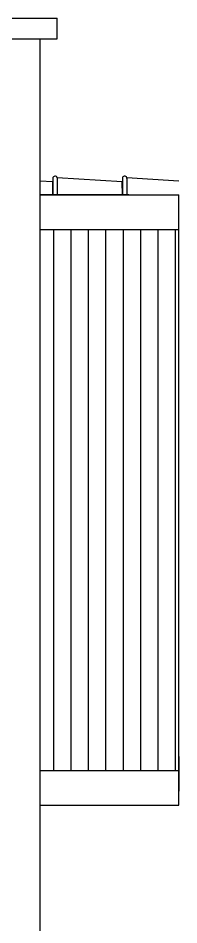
# Model space of a CAD drawing. Header units: millimetres. Extents: x 128 to 761, y 122 to 191.
# Drawn here: x 203.36 to 204.28, y 184.47 to 189.7 of the extents above; entities that cross this region are included whole.
import ezdxf

# ---------------------------------------------------------------- set-up
doc = ezdxf.new("R2010")
doc.units = ezdxf.units.MM
for name, color, linetype in [('ALVENARIA', 7, 'Continuous'), ('CAIXILHOS', 7, 'Continuous'), ('PAREDE', 6, 'Continuous')]:
    doc.layers.add(name, color=color, linetype=linetype)

msp = doc.modelspace()

# ---------------------------------------------------------------- hatches: boundary and pattern name
h = msp.add_hatch()
h.set_pattern_fill('_U', color=8, scale=0.1, angle=90, style=0, pattern_type=0)
h.set_pattern_definition([(90, (-207.03534, -54.49034), (-0.1, 6e-18), [])])
h.paths.add_polyline_path([(204.2842, 188.4826), (203.4842, 188.4826), (203.4842, 185.3617), (204.2842, 185.3617)])

# ---------------------------------------------------------------- linework, layer by layer
for p, q in [((202.5842, 189.7026), (203.5842, 189.7026)), ((203.5842, 189.5826), (203.5842, 189.7026)), ((202.5842, 189.5826), (203.5842, 189.5826))]:
    msp.add_line(p, q)
at = {"color": 2}
for p, q in [((203.4842, 188.6826), (204.2842, 188.6826)), ((204.2842, 185.1617), (204.2842, 188.6826)), ((203.4842, 188.4826), (204.2842, 188.4826)), ((204.2842, 185.4417), (204.2842, 185.2417)), ((203.4842, 185.3617), (204.2842, 185.3617)), ((203.4842, 185.1617), (204.2842, 185.1617))]:
    msp.add_line(p, q, dxfattribs=at)
at = {"layer": 'ALVENARIA', "color": 3, "ltscale": 0.5}
for p, q in [((203.5596, 188.7826), (203.5596, 188.6826)), ((203.5846, 188.7826), (203.5846, 188.6826)), ((203.9586, 188.7576), (203.5846, 188.781)), ((203.9596, 188.7826), (203.9596, 188.6826)), ((203.9846, 188.7826), (203.9846, 188.6826)), ((204.2842, 188.7623), (203.9846, 188.781)), ((203.5586, 188.7576), (203.4842, 188.7623)), ((203.5596, 188.6826), (203.5586, 188.7576)), ((203.9596, 188.6826), (203.9586, 188.7576)), ((203.4842, 188.6826), (203.5596, 188.6826)), ((203.5596, 188.6826), (203.9596, 188.6826)), ((203.9596, 188.6826), (204.2842, 188.6826))]:
    msp.add_line(p, q, dxfattribs=at)
for centre in [(203.5719, 188.7783), (203.9719, 188.7783)]:
    msp.add_arc(centre, 0.013, 355.9613, 160.6924, dxfattribs=at)
at = {"layer": 'CAIXILHOS', "color": 6}
msp.add_line((203.9969, 188.6826), (203.4842, 188.6826), dxfattribs=at)
at = {"layer": 'CAIXILHOS', "color": 2}
msp.add_line((203.4842, 188.6826), (204.2842, 188.6826), dxfattribs=at)
at = {"layer": 'PAREDE'}
for p, q in [((203.2342, 189.5826), (203.4842, 189.5826)), ((203.4842, 189.5826), (203.4842, 179.1217))]:
    msp.add_line(p, q, dxfattribs=at)

doc.saveas('drawing.dxf')
